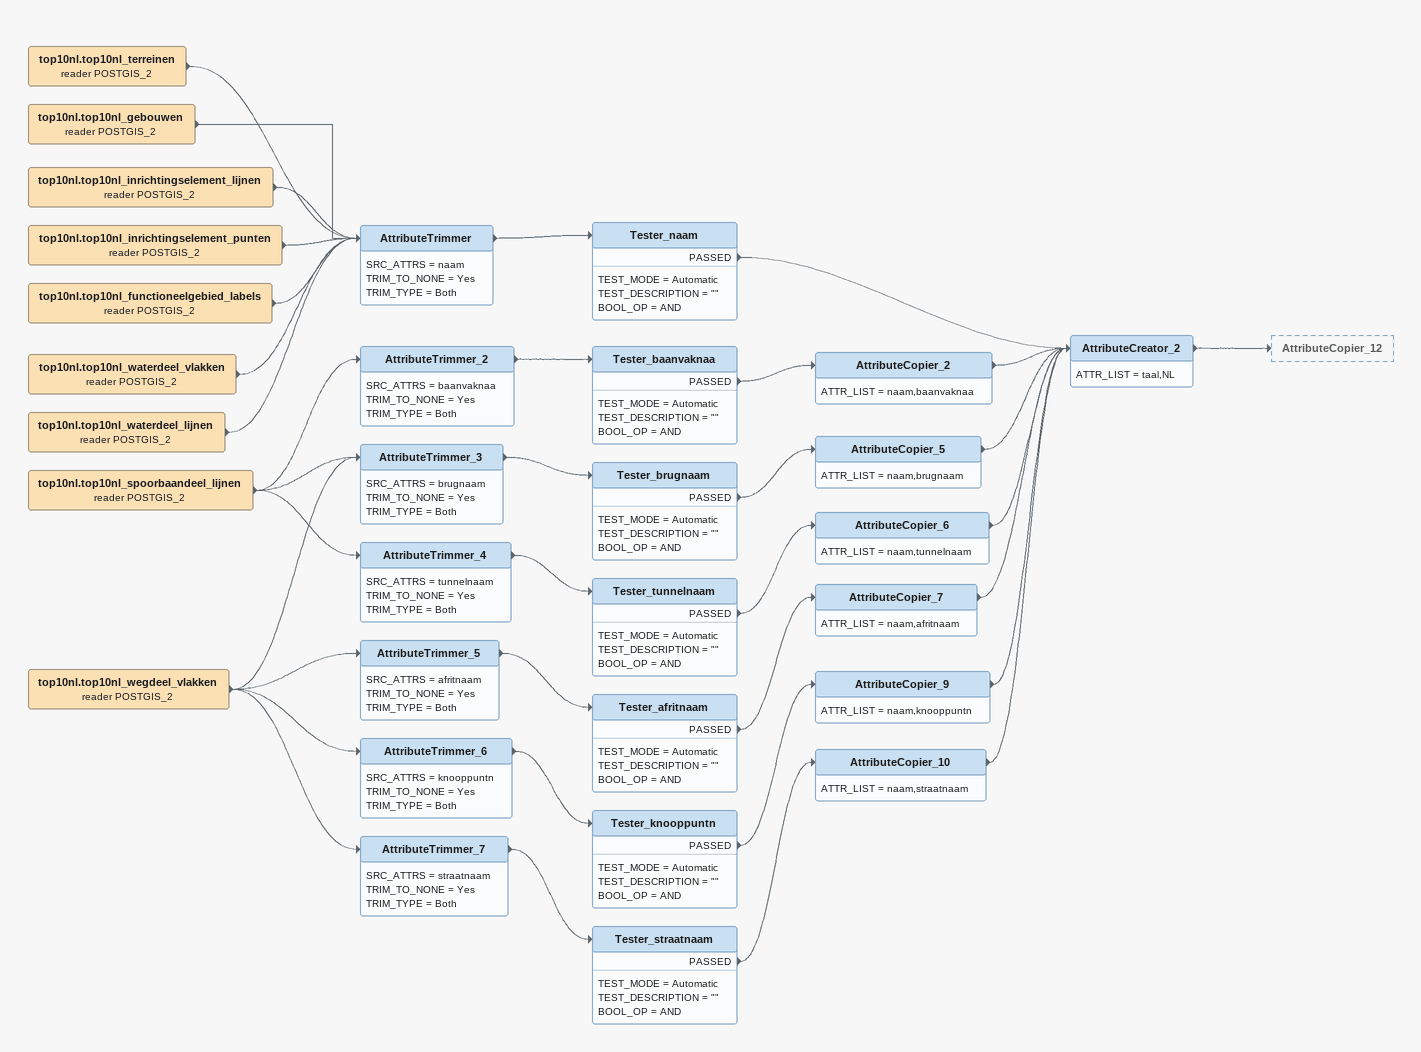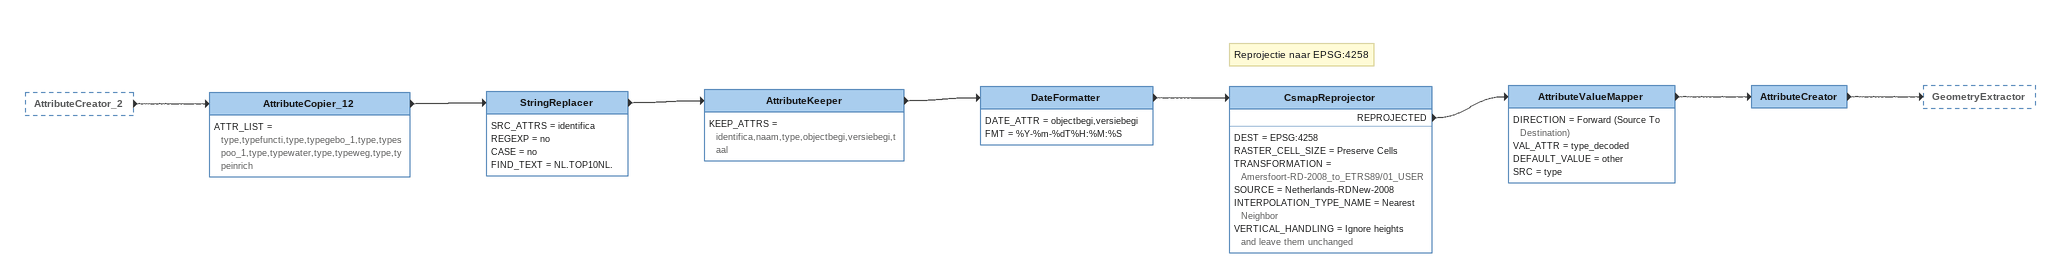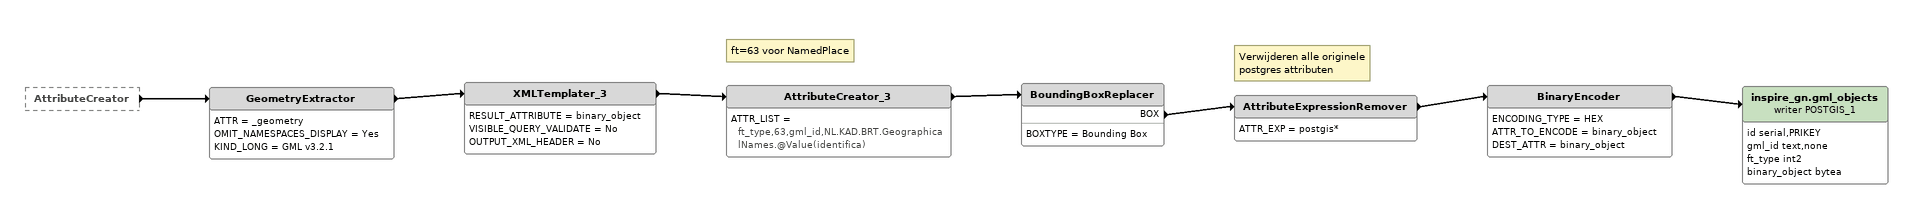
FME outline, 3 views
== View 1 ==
top10nl.top10nl_wegdeel_vlakken (reader POSTGIS_2)
    -> AttributeTrimmer_3
    -> AttributeTrimmer_5
    -> AttributeTrimmer_6
    -> AttributeTrimmer_7
AttributeTrimmer_5
    SRC_ATTRS = afritnaam
    TRIM_TO_NONE = Yes
    TRIM_TYPE = Both
    -> Tester_afritnaam
Tester_afritnaam
    TEST_MODE = Automatic
    TEST_DESCRIPTION = ""
    BOOL_OP = AND
    PASSED -> AttributeCopier_7
AttributeCopier_7
    ATTR_LIST = naam,afritnaam
    -> AttributeCreator_2
AttributeTrimmer_6
    SRC_ATTRS = knooppuntn
    TRIM_TO_NONE = Yes
    TRIM_TYPE = Both
    -> Tester_knooppuntn
Tester_knooppuntn
    TEST_MODE = Automatic
    TEST_DESCRIPTION = ""
    BOOL_OP = AND
    PASSED -> AttributeCopier_9
AttributeCopier_9
    ATTR_LIST = naam,knooppuntn
    -> AttributeCreator_2
AttributeTrimmer_7
    SRC_ATTRS = straatnaam
    TRIM_TO_NONE = Yes
    TRIM_TYPE = Both
    -> Tester_straatnaam
Tester_straatnaam
    TEST_MODE = Automatic
    TEST_DESCRIPTION = ""
    BOOL_OP = AND
    PASSED -> AttributeCopier_10
AttributeCopier_10
    ATTR_LIST = naam,straatnaam
    -> AttributeCreator_2
top10nl.top10nl_terreinen (reader POSTGIS_2)
    -> AttributeTrimmer
top10nl.top10nl_gebouwen (reader POSTGIS_2)
    -> AttributeTrimmer
top10nl.top10nl_inrichtingselement_lijnen (reader POSTGIS_2)
    -> AttributeTrimmer
top10nl.top10nl_inrichtingselement_punten (reader POSTGIS_2)
    -> AttributeTrimmer
top10nl.top10nl_functioneelgebied_labels (reader POSTGIS_2)
    -> AttributeTrimmer
top10nl.top10nl_waterdeel_vlakken (reader POSTGIS_2)
    -> AttributeTrimmer
top10nl.top10nl_waterdeel_lijnen (reader POSTGIS_2)
    -> AttributeTrimmer
AttributeTrimmer
    SRC_ATTRS = naam
    TRIM_TO_NONE = Yes
    TRIM_TYPE = Both
    -> Tester_naam
Tester_naam
    TEST_MODE = Automatic
    TEST_DESCRIPTION = ""
    BOOL_OP = AND
    PASSED -> AttributeCreator_2
top10nl.top10nl_spoorbaandeel_lijnen (reader POSTGIS_2)
    -> AttributeTrimmer_2
    -> AttributeTrimmer_3
    -> AttributeTrimmer_4
AttributeTrimmer_2
    SRC_ATTRS = baanvaknaa
    TRIM_TO_NONE = Yes
    TRIM_TYPE = Both
    -> Tester_baanvaknaa
Tester_baanvaknaa
    TEST_MODE = Automatic
    TEST_DESCRIPTION = ""
    BOOL_OP = AND
    PASSED -> AttributeCopier_2
AttributeCopier_2
    ATTR_LIST = naam,baanvaknaa
    -> AttributeCreator_2
AttributeTrimmer_3
    SRC_ATTRS = brugnaam
    TRIM_TO_NONE = Yes
    TRIM_TYPE = Both
    -> Tester_brugnaam
Tester_brugnaam
    TEST_MODE = Automatic
    TEST_DESCRIPTION = ""
    BOOL_OP = AND
    PASSED -> AttributeCopier_5
AttributeCopier_5
    ATTR_LIST = naam,brugnaam
    -> AttributeCreator_2
AttributeTrimmer_4
    SRC_ATTRS = tunnelnaam
    TRIM_TO_NONE = Yes
    TRIM_TYPE = Both
    -> Tester_tunnelnaam
Tester_tunnelnaam
    TEST_MODE = Automatic
    TEST_DESCRIPTION = ""
    BOOL_OP = AND
    PASSED -> AttributeCopier_6
AttributeCopier_6
    ATTR_LIST = naam,tunnelnaam
    -> AttributeCreator_2
AttributeCreator_2
    ATTR_LIST = taal,NL
    -> AttributeCopier_12

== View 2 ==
AttributeCreator_2 [outside]
    -> AttributeCopier_12
AttributeCopier_12
    ATTR_LIST = type,typefuncti,type,typegebo_1,type,typespoo_1,type,typewater,type,typeweg,type,typeinrich
    -> StringReplacer
StringReplacer
    SRC_ATTRS = identifica
    REGEXP = no
    CASE = no
    FIND_TEXT = NL.TOP10NL.
    -> AttributeKeeper
AttributeKeeper
    KEEP_ATTRS = identifica,naam,type,objectbegi,versiebegi,taal
    -> DateFormatter
DateFormatter
    DATE_ATTR = objectbegi,versiebegi
    FMT = %Y-%m-%dT%H:%M:%S
    -> CsmapReprojector
Note: Reprojectie naar EPSG:4258
CsmapReprojector
    DEST = EPSG:4258
    RASTER_CELL_SIZE = Preserve Cells
    TRANSFORMATION = Amersfoort-RD-2008_to_ETRS89/01_USER
    SOURCE = Netherlands-RDNew-2008
    INTERPOLATION_TYPE_NAME = Nearest Neighbor
    VERTICAL_HANDLING = Ignore heights and leave them unchanged
    REPROJECTED -> AttributeValueMapper
AttributeValueMapper
    DIRECTION = Forward (Source To Destination)
    VAL_ATTR = type_decoded
    DEFAULT_VALUE = other
    SRC = type
    -> AttributeCreator
AttributeCreator
    -> GeometryExtractor

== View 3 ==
AttributeCreator [outside]
    -> GeometryExtractor
GeometryExtractor
    ATTR = _geometry
    OMIT_NAMESPACES_DISPLAY = Yes
    KIND_LONG = GML v3.2.1
    -> XMLTemplater_3
XMLTemplater_3
    RESULT_ATTRIBUTE = binary_object
    VISIBLE_QUERY_VALIDATE = No
    OUTPUT_XML_HEADER = No
    -> AttributeCreator_3
Note: ft=63 voor NamedPlace
AttributeCreator_3
    ATTR_LIST = ft_type,63,gml_id,NL.KAD.BRT.GeographicalNames.@Value(identifica)
    -> BoundingBoxReplacer
BoundingBoxReplacer
    BOXTYPE = Bounding Box
    BOX -> AttributeExpressionRemover
Note: Verwijderen alle originele / postgres attributen
AttributeExpressionRemover
    ATTR_EXP = postgis*
    -> BinaryEncoder
BinaryEncoder
    ENCODING_TYPE = HEX
    ATTR_TO_ENCODE = binary_object
    DEST_ATTR = binary_object
    -> inspire_gn.gml_objects (writer POSTGIS_1)
inspire_gn.gml_objects (writer POSTGIS_1)
    attributes: id serial,PRIKEY, gml_id text,none, ft_type int2, binary_object bytea
